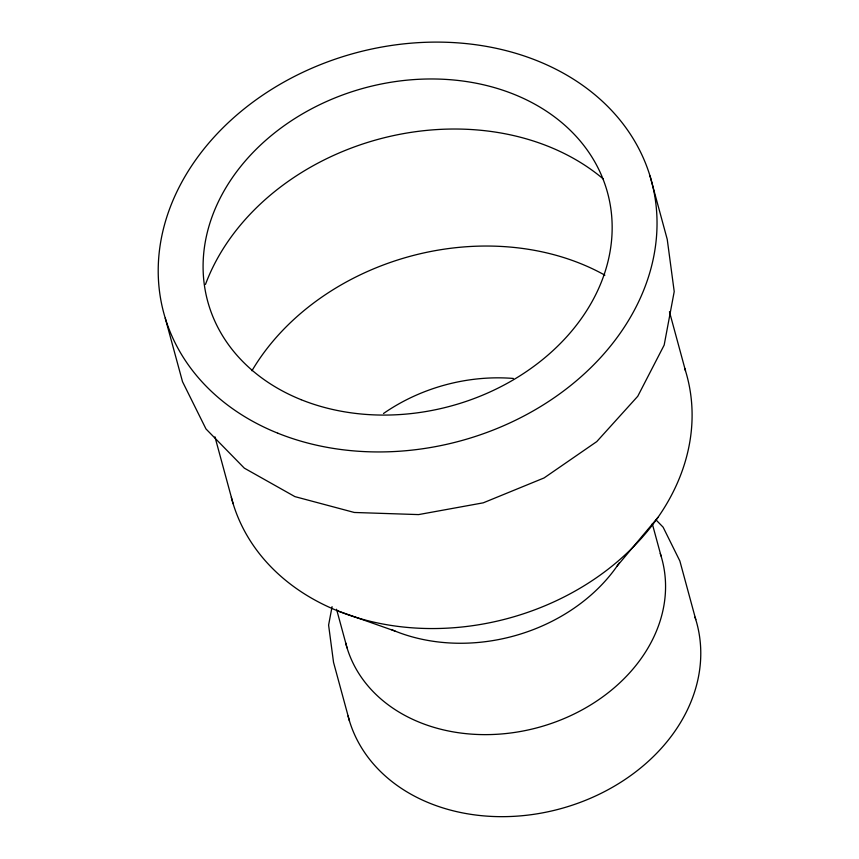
<?xml version="1.0" encoding="UTF-8"?>
<svg xmlns="http://www.w3.org/2000/svg" width="859" height="859" viewBox="0 0 859 859"><rect width="100%" height="100%" fill="white"/><g stroke="black" fill="none" stroke-linecap="round" stroke-linejoin="round"><path stroke-width="1.29" d="M332.068 606.669L328.6 625.105L333.539 662.364L349.463 720.969M617.084 566.092L657.994 517.343M338.017 610.996L395.054 631.075M655.814 519.706L663.127 527.19L679.866 561.002L695.779 619.607M649.995 175.891L667.239 239.382L674.218 291.566L664.168 345.093L637.754 396.278L596.769 441.601L544.069 477.948L483.273 502.826L418.558 514.595L354.316 512.469L294.905 496.62L244.321 468.144L205.977 428.942L182.505 381.654L165.25 318.163M669.451 311.753L685.525 370.905M652.303 523.797L661.043 555.966M336.556 609.256L347.047 647.869M214.943 436.823L233.111 503.685M619.371 562.72A163.597 130.138 -15.2 0 1 391.382 629.54M383.511 413.49A163.597 130.138 -15.2 0 1 513.36 378.454M684.73 368.393A235.774 187.552 -15.2 0 1 511.857 617.353A235.774 187.552 -15.2 0 1 231.318 497.34M251.945 370.755A235.774 187.552 -15.2 0 1 604.886 275.181M205.473 284.426A235.774 187.552 -15.2 0 1 380.15 138.804A235.774 187.552 -15.2 0 1 603.34 179.016M660.249 553.497A163.597 130.138 -15.2 0 1 540.44 726.875A163.597 130.138 -15.2 0 1 345.651 642.854M695.006 617.159A180.444 143.539 -15.2 0 1 562.946 808.061A180.444 143.539 -15.2 0 1 348.067 716.019M301.122 399.682A207.169 164.799 -15.2 0 0 612.102 231.543A207.169 164.799 -15.2 0 0 309.637 109.845A207.169 164.799 -15.2 0 0 301.122 399.682M277.833 433.204A252.621 200.952 -15.2 0 0 656.963 228.086A252.621 200.952 -15.2 0 0 288.066 79.79A252.621 200.952 -15.2 0 0 277.833 433.204"/></g></svg>
